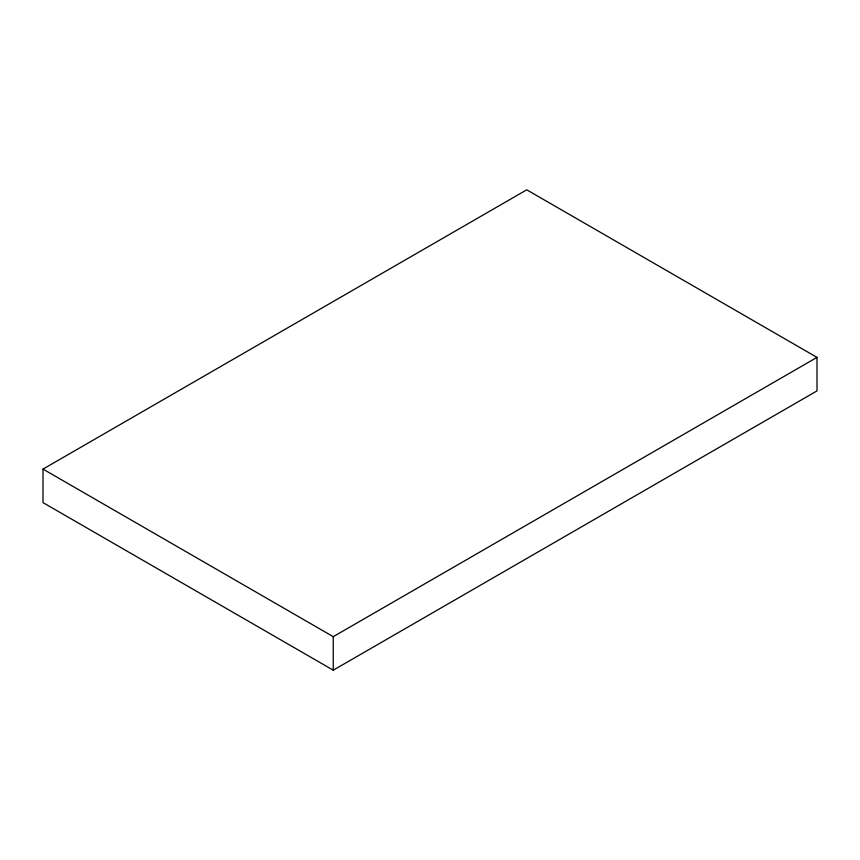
<?xml version="1.0" encoding="UTF-8"?>
<svg xmlns="http://www.w3.org/2000/svg" width="860" height="860" viewBox="0 0 860 860"><rect width="100%" height="100%" fill="white"/><g stroke="black" fill="none" stroke-linecap="round" stroke-linejoin="round"><path stroke-width="1.29" d="M43 469.098L526.75 189.813L817 357.384L817 390.902L333.25 670.187L43 502.616L43 469.098L333.25 636.679L817 357.384M333.25 636.679L333.25 670.187"/></g></svg>
